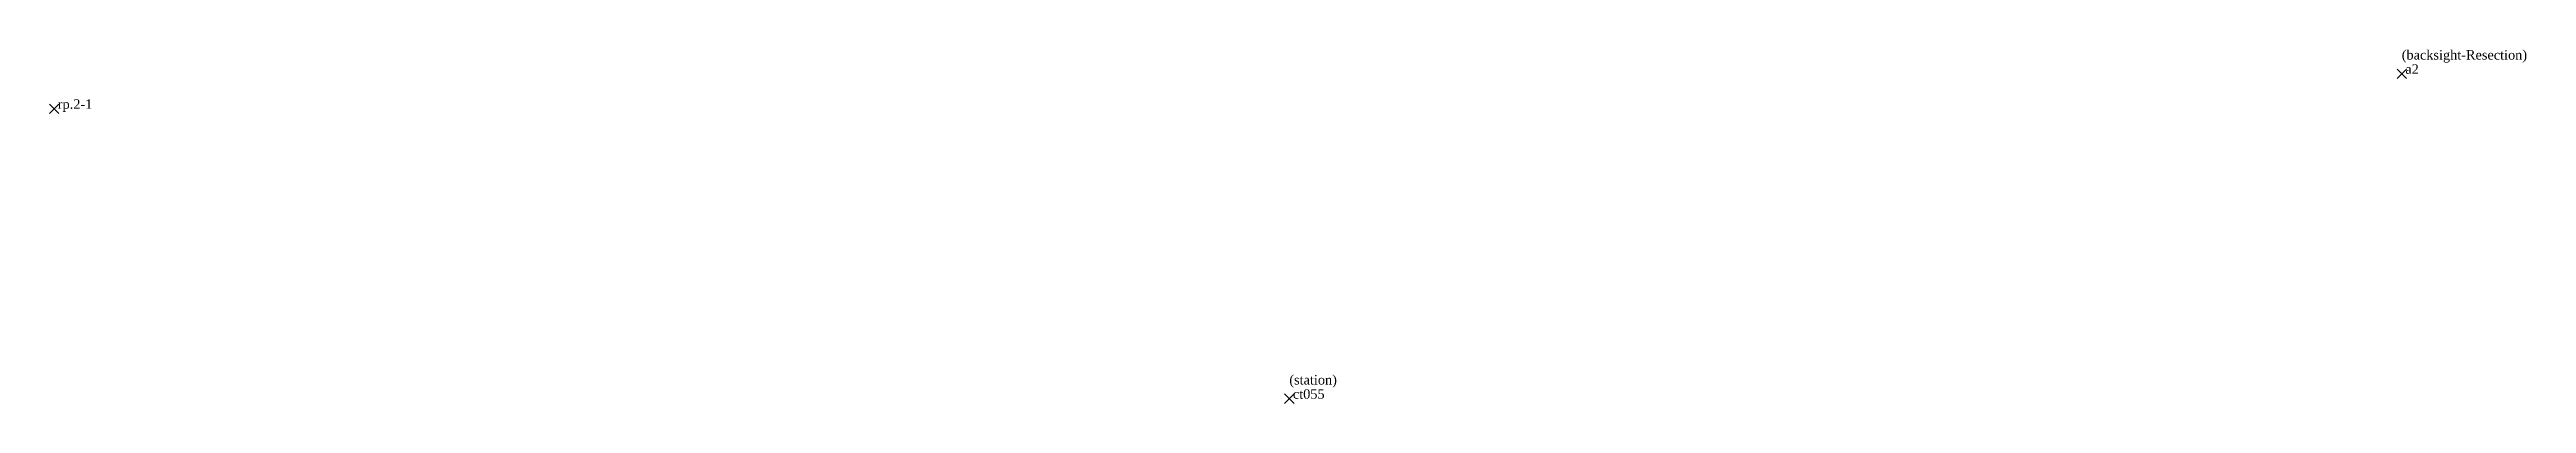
# Model space of a CAD drawing. Header units: millimetres. Extents: x 195890 to 354127, y 355817 to 1139449.
# Drawn here: x 237609.4 to 237661.7, y 1139357.4 to 1139364.9 of the extents above.
import ezdxf

# ---------------------------------------------------------------- set-up
doc = ezdxf.new("R2010")
doc.units = ezdxf.units.MM
doc.header["$PDMODE"] = 3
doc.header["$PDSIZE"] = 0.1
for name, color, linetype in [('backsight-Resection', 7, 'Continuous'), ('backsight-Resection_Mark', 7, 'Continuous'), ('backsight-Resection_point_desc_Mark', 7, 'Continuous'), ('Obs.ts.td2', 7, 'Continuous'), ('Obs.ts.td2_Mark', 7, 'Continuous'), ('station', 7, 'Continuous'), ('station_Mark', 7, 'Continuous'), ('station_point_desc_Mark', 7, 'Continuous')]:
    doc.layers.add(name, color=color, linetype=linetype)
doc.styles.get("Standard").update_dxf_attribs({"font": 'times.ttf'})

msp = doc.modelspace()

# ---------------------------------------------------------------- linework, layer by layer
at = {"layer": 'backsight-Resection'}
msp.add_point((237659.101, 1139364.38, 861.986), dxfattribs=at)
at = {"layer": 'Obs.ts.td2'}
msp.add_point((237609.453, 1139363.639, 863.757), dxfattribs=at)
at = {"layer": 'station'}
msp.add_point((237635.574, 1139357.509, 861.5), dxfattribs=at)

# ---------------------------------------------------------------- texts
at = {"layer": 'backsight-Resection_Mark'}
msp.add_text(' a2', height=0.2, dxfattribs=at).set_placement((237659.101, 1139364.38, 861.986))
at = {"layer": 'backsight-Resection_point_desc_Mark'}
msp.add_text('(backsight-Resection)', height=0.2, dxfattribs=at).set_placement((237659.101, 1139364.68, 861.986))
at = {"layer": 'Obs.ts.td2_Mark'}
msp.add_text(' rp.2-1', height=0.2, dxfattribs=at).set_placement((237609.453, 1139363.639, 863.757))
at = {"layer": 'station_Mark'}
msp.add_text(' ct055', height=0.2, dxfattribs=at).set_placement((237635.574, 1139357.509, 861.5))
at = {"layer": 'station_point_desc_Mark'}
msp.add_text('(station)', height=0.2, dxfattribs=at).set_placement((237635.574, 1139357.809, 861.5))

doc.saveas('drawing.dxf')
